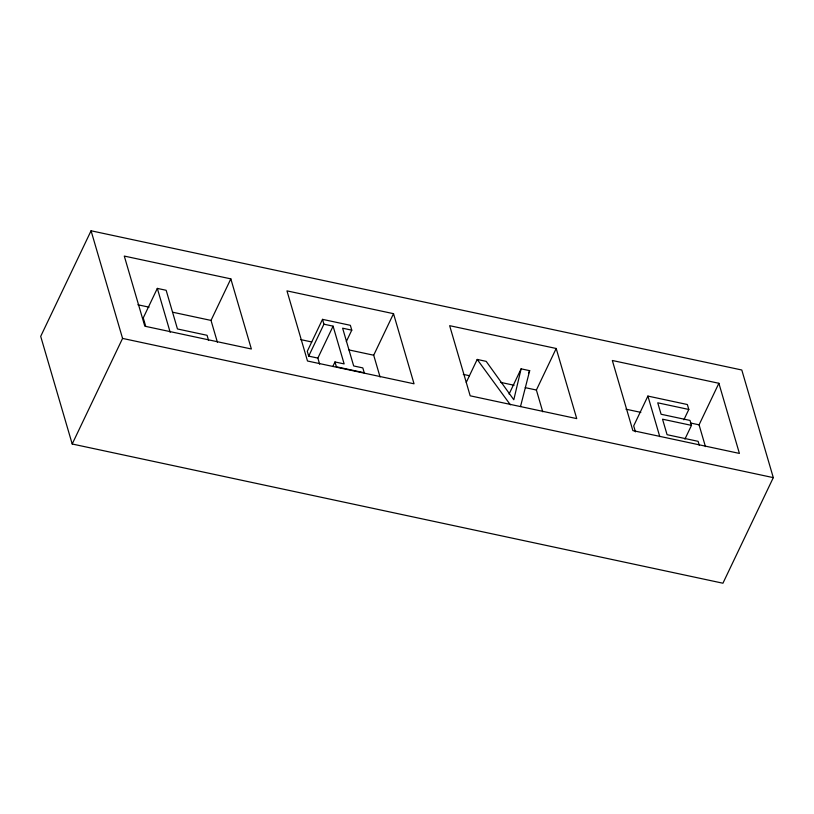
<?xml version="1.0" encoding="UTF-8"?>
<svg xmlns="http://www.w3.org/2000/svg" width="814" height="814" viewBox="0 0 814 814"><rect width="100%" height="100%" fill="white"/><g stroke="black" fill="none" stroke-linecap="round" stroke-linejoin="round"><path stroke-width="1.22" d="M520.502 406.573L529.68 370.665L521.113 368.834L513.797 399.755L486.192 361.365L477.208 359.442L466.269 382.366M91.066 230.779L40.7 336.365L72.202 443.996L722.934 583.221L773.3 477.635L741.798 370.004L91.066 230.779L122.568 338.41L72.202 443.996M208.588 340.486L207.071 335.297L177.462 328.968L166.148 290.283L157.326 288.4L143.254 317.918L145.747 326.455M217.389 342.185L211.019 320.421L230.83 278.866L124.288 256.074L144.811 326.2L251.363 348.992L230.83 278.866M346.326 341.554L351.77 330.158L350.356 325.315L322.517 319.353L307.285 351.292L308.699 356.135L317.857 358.089L319.637 364.184M308.699 356.135L323.931 324.196L322.517 319.353M317.857 358.089L333.089 326.16L323.931 324.196M332.814 366.514L334.981 361.955L344.139 363.909L333.089 326.16M380.067 376.984L373.697 355.219L393.518 313.675L286.966 290.873L307.499 361.009L414.041 383.801L393.518 313.675M509.086 394.057L521.113 368.834M528.581 372.954L529.68 370.665M542.755 411.792L536.385 390.028L556.196 348.484L449.654 325.681L470.177 395.808L576.729 418.61L556.196 348.484M683.882 419.78L688.807 409.462L687.362 404.527L647.903 396.082L633.689 425.885L635.439 431.847M684.92 439.133L691.483 425.376L690.038 420.441L661.09 414.255L657.743 402.808L688.807 409.462M705.433 446.601L699.063 424.837L718.884 383.282L612.332 360.49L632.865 430.616L739.407 453.418L718.884 383.282M351.77 330.158L342.623 328.195L353.673 365.954L362.82 367.908L364.234 372.751L336.406 366.799L334.981 361.955M137.922 304.782L149.064 307.163M172.609 312.2L211.019 320.421M300.6 339.58L311.752 341.972M348.921 349.918L373.697 355.219M463.288 374.389L469.475 375.712M500.457 382.346L514.082 385.256M525.234 387.647L536.385 390.028M625.966 409.198L640.832 412.372M690.394 422.975L699.063 424.837M691.483 425.376L662.535 419.19L667.073 434.696L698.137 441.341L699.287 445.289M122.568 338.41L773.3 477.635M477.208 359.442L510.388 404.823M647.903 396.082L659.778 436.64M157.326 288.4L170.167 332.265"/></g></svg>
